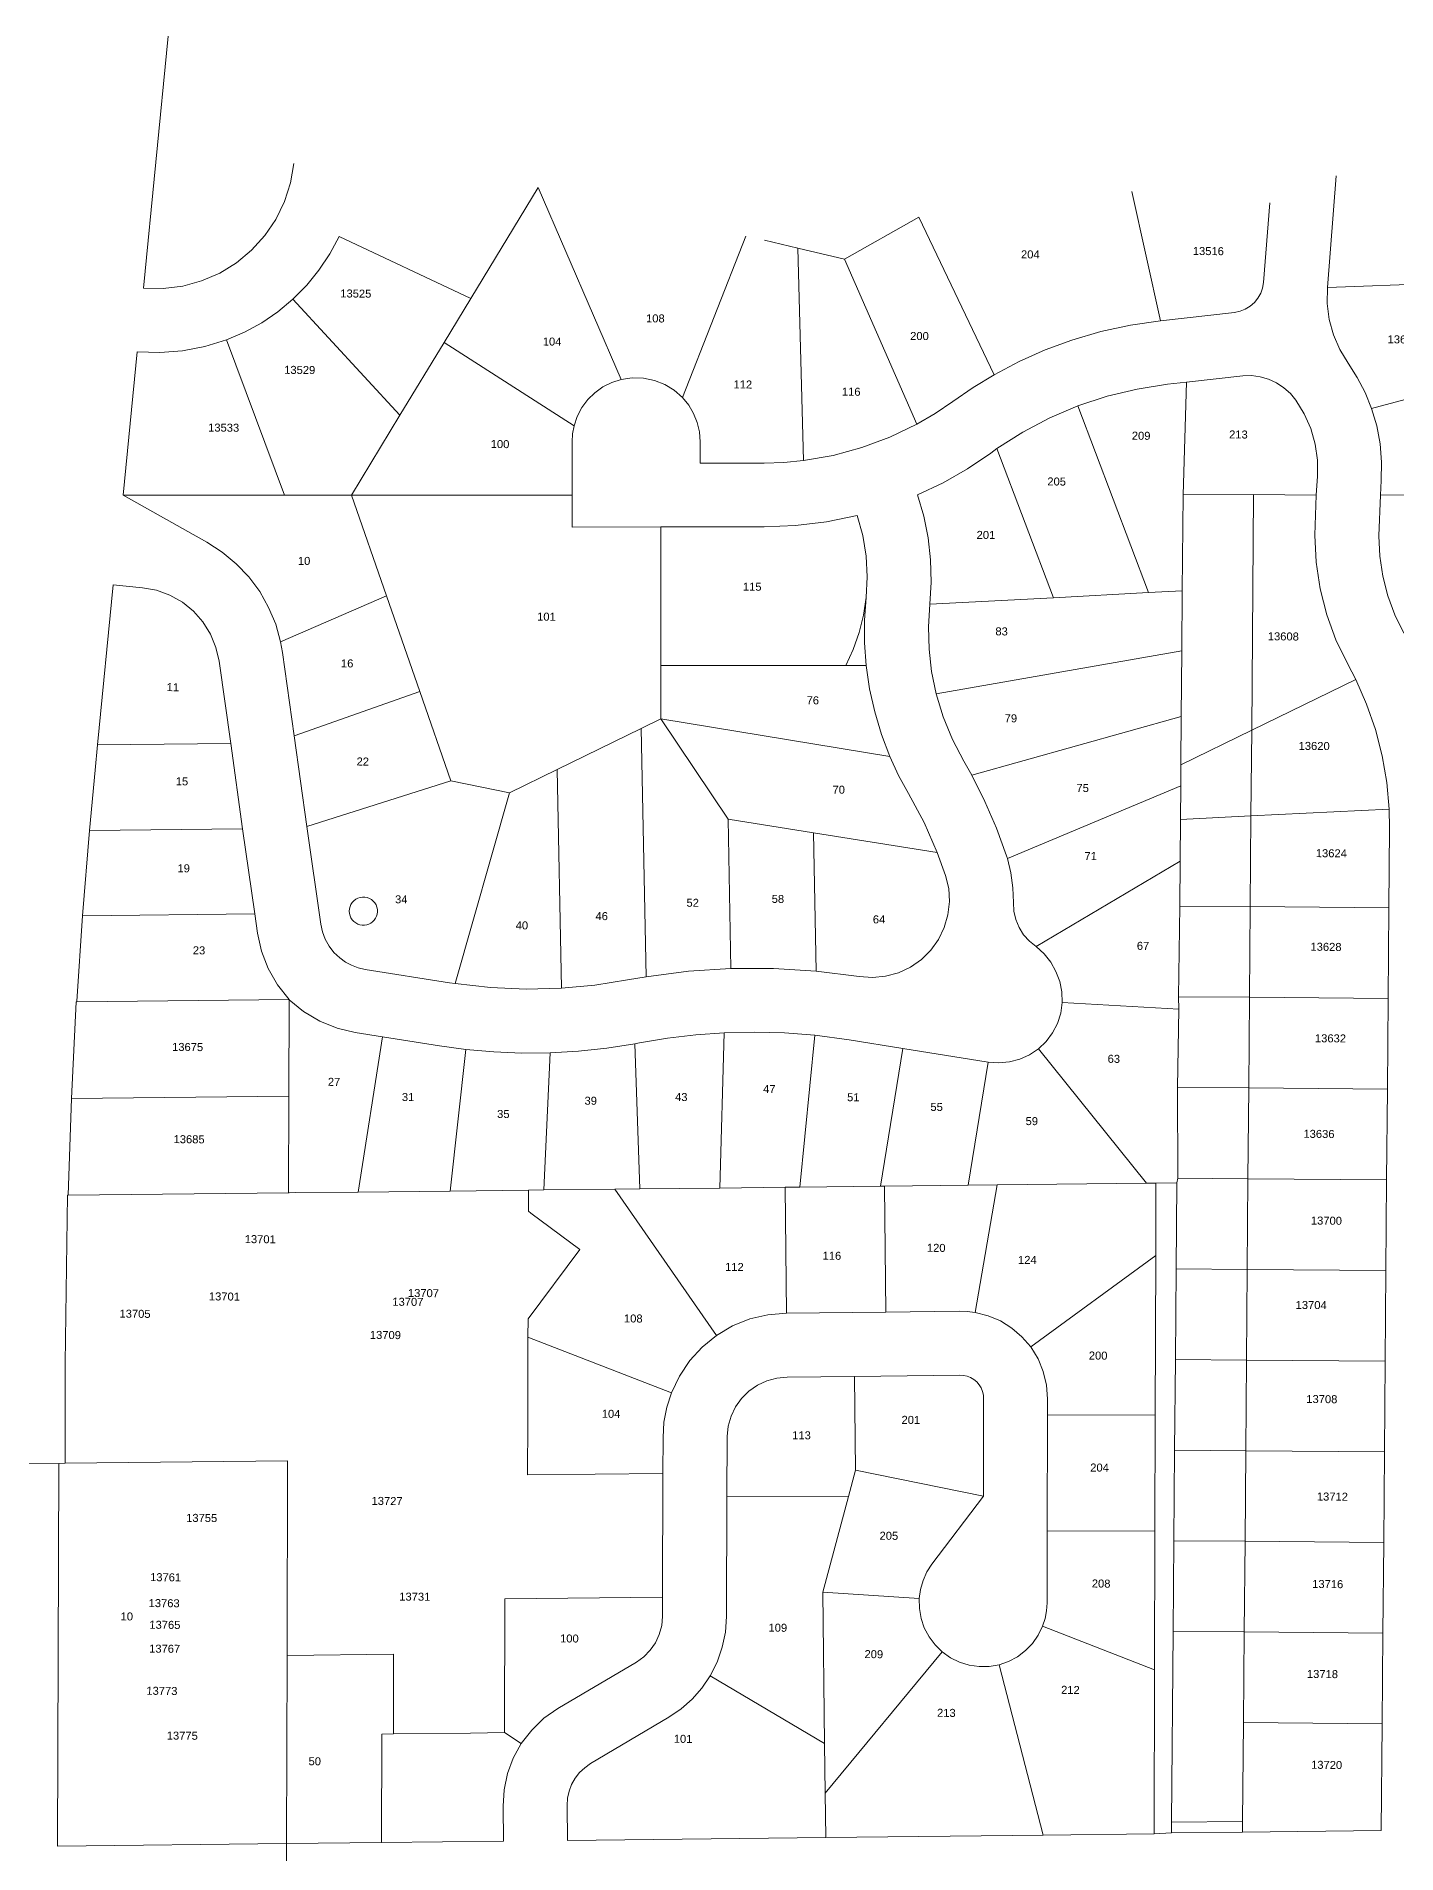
# Model space of a CAD drawing. Header units: feet. Extents: x 2808417 to 2820762, y 948624 to 970780.
# Drawn here: x 2812329 to 2813605, y 968238 to 969941 of the extents above; entities that cross this region are included whole.
import ezdxf
from ezdxf.enums import TextEntityAlignment as Align

# ---------------------------------------------------------------- set-up
doc = ezdxf.new("R2010")
doc.units = ezdxf.units.FT
doc.header["$LTSCALE"] = 0.015
doc.header["$MEASUREMENT"] = 0
doc.layers.add('Dakota County Addresses', color=7, linetype='Continuous')
doc.layers.add('Dakota County Parcels', color=7, linetype='Continuous')
doc.styles.add('Dimensions 100', font='arial.ttf')

# ---------------------------------------------------------------- blocks, each defined once
blk = doc.blocks.new('ACMAP_ANN_TEMPLATE_Dakota County Addresses')
at = {"layer": 'Dakota County Addresses', "style": 'Dimensions 100'}
blk.add_attdef('DakotaCountyAddress', text='', height=50, dxfattribs=at).set_placement((0, 0), align=Align.CENTER)

msp = doc.modelspace()

# ---------------------------------------------------------------- linework, layer by layer
at = {"layer": 'Dakota County Parcels', "lineweight": 5}
for p, q in [((2812429.7, 969705.3), (2812452.8, 969941.3)), ((2813539.6, 969705.7), (2813548, 969810.4)), ((2812736.5, 969695.4), (2812799.7, 969799.6)), ((2812799.7, 969799.6), (2812877.6, 969619.7)), ((2813356.2, 969795.7), (2813383.1, 969674.7)), ((2813479.8, 969710.5), (2813485.8, 969785.3)), ((2813087, 969732.5), (2813156.7, 969771.8)), ((2813156.7, 969771.8), (2813227.2, 969624)), ((2812613.1, 969753.6), (2812736.5, 969695.4)), ((2812935.1, 969602.6), (2812994.5, 969754.1)), ((2813012, 969750.1), (2813043.2, 969742.8)), ((2813048.5, 969543.6), (2813043.2, 969742.8)), ((2813043.2, 969742.8), (2813087, 969732.5)), ((2813087, 969732.5), (2813154.8, 969577.7)), ((2813539.6, 969705.7), (2813668.3, 969710.8)), ((2812569.9, 969694.9), (2812670.1, 969586)), ((2812711.5, 969654.3), (2812736.5, 969695.4)), ((2813383.1, 969674.7), (2813452.6, 969682.5)), ((2812507.7, 969656.7), (2812561.9, 969511.3)), ((2812410.7, 969511.3), (2812423.9, 969645.6)), ((2812670.1, 969586), (2812711.5, 969654.3)), ((2812711.5, 969654.3), (2812833.4, 969576.2)), ((2813407.6, 969617.2), (2813460.3, 969623)), ((2813389.8, 969615.1), (2813407.6, 969617.2)), ((2813404.3, 969511.5), (2813407.6, 969617.2)), ((2813581, 969592.5), (2813689.9, 969621.4)), ((2813305.6, 969594.9), (2813371.9, 969419.8)), ((2812624.7, 969511.3), (2812670.1, 969586)), ((2812831.6, 969511.3), (2812831.6, 969561.3)), ((2812951.6, 969541.3), (2812951.6, 969561.3)), ((2813229.9, 969554.9), (2813224, 969550.6)), ((2813229.9, 969554.9), (2813282.8, 969415)), ((2812951.6, 969541.3), (2813011.6, 969541.3)), ((2813529.2, 969511.3), (2813530.3, 969528.9)), ((2813589.3, 969511.3), (2813590.2, 969524.9)), ((2812410.7, 969511.3), (2812561.9, 969511.3)), ((2812410.7, 969511.3), (2812489.2, 969467)), ((2812561.9, 969511.3), (2812624.7, 969511.3)), ((2812624.7, 969511.3), (2812657.6, 969416.9)), ((2812624.7, 969511.3), (2812831.6, 969511.3)), ((2812831.6, 969481.3), (2812831.6, 969511.3)), ((2813403.6, 969421.5), (2813404.3, 969511.5)), ((2813404.3, 969511.5), (2813470.5, 969511.8)), ((2813468.7, 969290.8), (2813470.5, 969511.8)), ((2813470.5, 969511.8), (2813529.2, 969511.3)), ((2813528, 969473.5), (2813529.2, 969511.3)), ((2813588, 969473), (2813589.3, 969511.3)), ((2813589.3, 969511.3), (2813728.3, 969511.7)), ((2812831.6, 969481.3), (2812914.7, 969481.4)), ((2812914.7, 969481.4), (2813011.6, 969481.4)), ((2812914.7, 969351.4), (2812914.7, 969481.4)), ((2812386.7, 969277), (2812401.4, 969427.1)), ((2812401.4, 969427.1), (2812428.7, 969424.4)), ((2813282.8, 969415), (2813371.9, 969419.8)), ((2813371.9, 969419.8), (2813403.6, 969421.5)), ((2813403.2, 969365.3), (2813403.6, 969421.5)), ((2812558.3, 969373.7), (2812657.6, 969416.9)), ((2812657.6, 969416.9), (2812688.7, 969327.2)), ((2813166.9, 969408.9), (2813282.8, 969415)), ((2812560, 969363.8), (2812558.3, 969373.7)), ((2812500.6, 969355.4), (2812511.5, 969278.4)), ((2812560, 969363.8), (2812571, 969285.6)), ((2812914.7, 969301.4), (2812914.7, 969351.4)), ((2812914.7, 969351.4), (2813088.1, 969351.4)), ((2813088.1, 969351.4), (2813107.3, 969351.4)), ((2813172.8, 969325), (2813403.2, 969365.3)), ((2813402.7, 969303.7), (2813403.2, 969365.3)), ((2813566.2, 969338.5), (2813558.8, 969352.7)), ((2813468.7, 969290.8), (2813566.2, 969338.5)), ((2812571, 969285.6), (2812688.7, 969327.2)), ((2812688.7, 969327.2), (2812717.9, 969243.3)), ((2812896.4, 969292.4), (2812914.7, 969301.4)), ((2812914.7, 969301.4), (2812977.8, 969207.4)), ((2812914.7, 969301.4), (2813129.5, 969266.1)), ((2813206.2, 969248.6), (2813402.7, 969303.7)), ((2813402.3, 969258.3), (2813402.7, 969303.7)), ((2812571, 969285.6), (2812583, 969200.4)), ((2812817.7, 969254), (2812896.4, 969292.4)), ((2812900.9, 969059.7), (2812896.4, 969292.4)), ((2813402.3, 969258.3), (2813468.7, 969290.8)), ((2813468, 969210.4), (2813468.7, 969290.8)), ((2812384.4, 969253.3), (2812386.7, 969277)), ((2812386.7, 969277), (2812511.5, 969278.4)), ((2812511.5, 969278.4), (2812522.7, 969198.5)), ((2812384.4, 969253.3), (2812379.1, 969196.9)), ((2812772.8, 969232.1), (2812817.7, 969254)), ((2812821.7, 969049), (2812817.7, 969254)), ((2813206.2, 969248.6), (2813198.7, 969261.9)), ((2813402.2, 969238.6), (2813402.3, 969258.3)), ((2812583, 969200.4), (2812717.9, 969243.3)), ((2812717.9, 969243.3), (2812745.3, 969237.7)), ((2812722, 969053.3), (2812772.8, 969232.1)), ((2812745.3, 969237.7), (2812772.8, 969232.1)), ((2813239.6, 969170.6), (2813402.2, 969238.6)), ((2813401.9, 969207.1), (2813402.2, 969238.6)), ((2813468, 969210.4), (2813597.6, 969216.7)), ((2813597.9, 969198.9), (2813597.6, 969216.7)), ((2812379.1, 969196.9), (2812372.7, 969116.9)), ((2812379.1, 969196.9), (2812522.7, 969198.5)), ((2812522.7, 969198.5), (2812534, 969118.6)), ((2812583, 969200.4), (2812595.9, 969109)), ((2812980.5, 969067.4), (2812977.8, 969207.4)), ((2812977.8, 969207.4), (2813058, 969194.6)), ((2813401.6, 969168.2), (2813401.9, 969207.1)), ((2813401.9, 969207.1), (2813468, 969210.4)), ((2813467.3, 969125.4), (2813468, 969210.4)), ((2813597.3, 969124.3), (2813597.9, 969198.9)), ((2813060.4, 969065), (2813058, 969194.6)), ((2813058, 969194.6), (2813173.9, 969176.2)), ((2813181.7, 969154.6), (2813173.9, 969176.2)), ((2813239.6, 969170.6), (2813238.7, 969173.2)), ((2813266.6, 969087.9), (2813401.6, 969168.2)), ((2813401.3, 969125.9), (2813401.6, 969168.2)), ((2812372.7, 969116.9), (2812367.3, 969036.8)), ((2812372.7, 969116.9), (2812534, 969118.6)), ((2812534, 969118.6), (2812536.5, 969100.7)), ((2813399.9, 969040.9), (2813401.3, 969125.9)), ((2813401.3, 969125.9), (2813467.3, 969125.4)), ((2813466.6, 969040.4), (2813467.3, 969125.4)), ((2813467.3, 969125.4), (2813597.3, 969124.3)), ((2813596.6, 969039.3), (2813597.3, 969124.3)), ((2812637.6, 969066.6), (2812716.6, 969054.1)), ((2813100.8, 969059.8), (2813060.4, 969065)), ((2812716.6, 969054.1), (2812722, 969053.3)), ((2812900.9, 969059.7), (2812883.6, 969056.7)), ((2812362.3, 968945.5), (2812366.7, 969036.1)), ((2812366.7, 969036.1), (2812367.3, 969036.1)), ((2812367.3, 969036.1), (2812566.2, 969038.3)), ((2812367.3, 969036.8), (2812367.3, 969036.1)), ((2812566, 968947.8), (2812566.2, 969038.2)), ((2813291, 969035.5), (2813400.5, 969029.2)), ((2813399.2, 968956), (2813400.5, 969029.2)), ((2813400.5, 969029.2), (2813399.9, 969040.9)), ((2813399.9, 969040.9), (2813466.6, 969040.4)), ((2813465.9, 968955.4), (2813466.6, 969040.4)), ((2813466.6, 969040.4), (2813596.6, 969039.3)), ((2813595.9, 968954.3), (2813596.6, 969039.3)), ((2812628.2, 969007.3), (2812653.9, 969003.3)), ((2812630.9, 968857.9), (2812653.9, 969003.3)), ((2812653.9, 969003.3), (2812707.2, 968994.9)), ((2812707.2, 968994.9), (2812732, 968991.5)), ((2812890.3, 968996.9), (2812894.8, 968997.8)), ((2812895.2, 968860.8), (2812890.3, 968996.9)), ((2812970.1, 968861.6), (2812974.2, 969007.1)), ((2813045.1, 968862.5), (2813059.1, 969004.8)), ((2813091.3, 969000.6), (2813059.1, 969004.8)), ((2813091.3, 969000.6), (2813141.6, 968992.5)), ((2813120.8, 968863.3), (2813141.6, 968992.5)), ((2813141.6, 968992.5), (2813221.6, 968979.7)), ((2813268.7, 968992.1), (2813370, 968866.2)), ((2812717.2, 968858.8), (2812732, 968991.5)), ((2812805.2, 968859.9), (2812810.9, 968988.4)), ((2813203, 968864.2), (2813221.6, 968979.7)), ((2812359.2, 968854.9), (2812362.3, 968945.5)), ((2812566, 968947.8), (2812362.3, 968945.5)), ((2812565.7, 968857.2), (2812566, 968947.8)), ((2813399.2, 968956), (2813465.9, 968955.4)), ((2813399.3, 968871), (2813399.2, 968956)), ((2813465.2, 968870.4), (2813465.9, 968955.4)), ((2813465.9, 968955.4), (2813595.9, 968954.3)), ((2813595.2, 968869.3), (2813595.9, 968954.3)), ((2812359.2, 968854.9), (2812565.7, 968857.2)), ((2812565.7, 968857.2), (2812566.4, 968857.2)), ((2812566.4, 968857.2), (2812571.9, 968857.3)), ((2812571.9, 968857.3), (2812630.9, 968857.9)), ((2812630.9, 968857.9), (2812717.2, 968858.8)), ((2812717.2, 968858.8), (2812790.6, 968859.7)), ((2812790.6, 968859.7), (2812805.2, 968859.9)), ((2812790.6, 968840), (2812790.6, 968859.7)), ((2812805.2, 968859.9), (2812871.7, 968860.6)), ((2812871.7, 968860.6), (2812895.2, 968860.8)), ((2812871.7, 968860.6), (2812967, 968723.5)), ((2812895.2, 968860.8), (2812970.1, 968861.6)), ((2812970.1, 968861.6), (2813031.2, 968862.4)), ((2813031.2, 968862.4), (2813045.1, 968862.5)), ((2813032.5, 968744.4), (2813031.2, 968862.4)), ((2813045.1, 968862.5), (2813120.8, 968863.3)), ((2813120.8, 968863.3), (2813124.4, 968863.4)), ((2813124.4, 968863.4), (2813203, 968864.2)), ((2813125.7, 968745.4), (2813124.4, 968863.4)), ((2813203, 968864.2), (2813230, 968864.6)), ((2813209.3, 968745), (2813230, 968864.6)), ((2813230, 968864.6), (2813370, 968866.2)), ((2813370, 968866.2), (2813378.9, 968866.3)), ((2813378.7, 968798.5), (2813378.9, 968866.3)), ((2813378.9, 968866.3), (2813398.5, 968866.4)), ((2813397.8, 968786), (2813398.5, 968866.4)), ((2813398.5, 968866.4), (2813399.3, 968871)), ((2813399.3, 968871), (2813465.2, 968870.4)), ((2813464.5, 968785.4), (2813465.2, 968870.4)), ((2813465.2, 968870.4), (2813595.2, 968869.3)), ((2813594.5, 968784.3), (2813595.2, 968869.3)), ((2812358.6, 968854.9), (2812356.5, 968697.3)), ((2812358.6, 968854.9), (2812359.2, 968854.9)), ((2812838.8, 968804.1), (2812790.3, 968738.9)), ((2813261.5, 968712.7), (2813378.7, 968798.5)), ((2813378.3, 968648.8), (2813378.7, 968798.5)), ((2813397.1, 968701), (2813397.8, 968786)), ((2813397.8, 968786), (2813464.5, 968785.4)), ((2813463.8, 968700.4), (2813464.5, 968785.4)), ((2813464.5, 968785.4), (2813594.5, 968784.3)), ((2813593.8, 968699.4), (2813594.5, 968784.3)), ((2812790.2, 968721.9), (2812790.3, 968738.9)), ((2813032.5, 968744.4), (2813125.7, 968745.4)), ((2813125.7, 968745.4), (2813194.5, 968746.2)), ((2812790.2, 968721.9), (2812924.7, 968669.7)), ((2813096.2, 968685.1), (2813195.1, 968686.2)), ((2813396.4, 968616), (2813397.1, 968701)), ((2813397.1, 968701), (2813463.8, 968700.4)), ((2813463.1, 968615.4), (2813463.8, 968700.4)), ((2813463.8, 968700.4), (2813593.8, 968699.4)), ((2813593.1, 968614.4), (2813593.8, 968699.4)), ((2813033.2, 968684.4), (2813096.2, 968685.1)), ((2813097.1, 968597.1), (2813096.2, 968685.1)), ((2813217.1, 968572.9), (2813217.4, 968664.2)), ((2813277.3, 968649.1), (2813277.4, 968664)), ((2812356.2, 968603.6), (2812356.3, 968638.6)), ((2813277, 968540.2), (2813277.3, 968649.1)), ((2813277.3, 968649.1), (2813378.3, 968648.8)), ((2813378, 968539.9), (2813378.3, 968648.8)), ((2812916.7, 968594.1), (2812916.8, 968627.8)), ((2812976.6, 968572.9), (2812976.8, 968628.8)), ((2812349.3, 968244.8), (2812350.3, 968603.5)), ((2812356.2, 968603.6), (2812350.3, 968603.5)), ((2812356.2, 968603.6), (2812564.9, 968605.9)), ((2812564.9, 968605.9), (2812564.4, 968423.5)), ((2813395.7, 968531), (2813396.4, 968616)), ((2813396.4, 968616), (2813463.1, 968615.4)), ((2813462.4, 968530.5), (2813463.1, 968615.4)), ((2813463.1, 968615.4), (2813593.1, 968614.4)), ((2813592.4, 968529.4), (2813593.1, 968614.4)), ((2812789.9, 968592.7), (2812916.7, 968594.1)), ((2812916.4, 968478.2), (2812916.7, 968594.1)), ((2813090.6, 968572.6), (2813097.1, 968597.1)), ((2813097.1, 968597.1), (2813217.1, 968572.9)), ((2812976.3, 968459.9), (2812976.6, 968572.9)), ((2812976.6, 968572.9), (2813090.6, 968572.6)), ((2813066.7, 968482.7), (2813090.6, 968572.6)), ((2813168.9, 968509), (2813217.1, 968572.9)), ((2813276.8, 968472.7), (2813277, 968540.2)), ((2813277, 968540.2), (2813378, 968539.9)), ((2813377.6, 968409.9), (2813378, 968539.9)), ((2813395, 968446), (2813395.7, 968531)), ((2813395.7, 968531), (2813462.4, 968530.5)), ((2813461.7, 968445.5), (2813462.4, 968530.5)), ((2813462.4, 968530.5), (2813592.4, 968529.4)), ((2813591.6, 968444.4), (2813592.4, 968529.4)), ((2813066.7, 968482.7), (2813157, 968476.8)), ((2813068.3, 968340.8), (2813066.7, 968482.7)), ((2812768.2, 968351.1), (2812768.6, 968476.6)), ((2812768.6, 968476.6), (2812916.4, 968478.2)), ((2812916.3, 968460.1), (2812916.4, 968478.2)), ((2813272.7, 968451), (2813377.6, 968409.9)), ((2813393.5, 968267.2), (2813395, 968446)), ((2813395, 968446), (2813461.7, 968445.5)), ((2813461, 968360.5), (2813461.7, 968445.5)), ((2813461.7, 968445.5), (2813591.6, 968444.4)), ((2813590.9, 968359.4), (2813591.6, 968444.4)), ((2812563.9, 968247.2), (2812564.4, 968423.5)), ((2812564.4, 968423.5), (2812664.2, 968424.6)), ((2812664.2, 968424.6), (2812664, 968349.9)), ((2812818.3, 968373.7), (2812891.8, 968417.2)), ((2813068.8, 968294.2), (2813178.6, 968426.7)), ((2813231.8, 968414.8), (2813273.1, 968255.1)), ((2812961, 968404.3), (2813068.3, 968340.8)), ((2813377.2, 968256.3), (2813377.6, 968409.9)), ((2812848.9, 968322.1), (2812922.4, 968365.6)), ((2812652.9, 968248.2), (2812653.2, 968349.8)), ((2812653.2, 968349.8), (2812664, 968349.9)), ((2812768.2, 968351.1), (2812783.9, 968340.8)), ((2813460.2, 968267.9), (2813461, 968360.5)), ((2813461, 968360.5), (2813590.9, 968359.4)), ((2813590.1, 968259.4), (2813590.9, 968359.4)), ((2813068.3, 968340.8), (2813068.8, 968294.2)), ((2813068.8, 968294.2), (2813069.3, 968252.8)), ((2812767.2, 968249.5), (2812766.8, 968282.2)), ((2812827.2, 968250.1), (2812826.8, 968282.8)), ((2813393.4, 968257.2), (2813393.5, 968267.2)), ((2813393.5, 968267.2), (2813460.2, 968267.9)), ((2813460.1, 968257.9), (2813460.2, 968267.9)), ((2812349.3, 968244.8), (2812563.9, 968247.2)), ((2812563.9, 968247.2), (2812563.8, 968197.2)), ((2812563.9, 968247.2), (2812652.9, 968248.2)), ((2812652.9, 968248.2), (2812767.2, 968249.5)), ((2812827.2, 968250.1), (2813069.3, 968252.8)), ((2813069.3, 968252.8), (2813273.1, 968255.1)), ((2813273.1, 968255.1), (2813377.2, 968256.3)), ((2813377.2, 968256.3), (2813393.4, 968257.2)), ((2813393.4, 968257.2), (2813460.1, 968257.9)), ((2813460.1, 968257.9), (2813590.1, 968259.4))]:
    msp.add_line(p, q, dxfattribs=at)
for points in [[(2812429.7, 969705.3), (2812448.1, 969704.9), (2812466.5, 969707.2), (2812484.3, 969712.1), (2812501.2, 969719.4), (2812516.9, 969729), (2812531.1, 969740.8), (2812543.5, 969754.5), (2812553.9, 969769.7), (2812561.9, 969786.3), (2812567.6, 969803.9), (2812570.7, 969822.1)], [(2812569.9, 969694.9), (2812582.8, 969707.9), (2812594.3, 969722.2), (2812604.5, 969737.4), (2812613.1, 969753.6)], [(2813452.6, 969682.5), (2813457.8, 969683.6), (2813462.7, 969685.5), (2813467.2, 969688.2), (2813471.2, 969691.7), (2813474.5, 969695.8), (2813477.1, 969700.4), (2813478.9, 969705.3), (2813479.8, 969710.5)], [(2812507.7, 969656.7), (2812524.5, 969664), (2812540.6, 969672.8), (2812555.8, 969683.1), (2812569.9, 969694.9)], [(2813539.6, 969705.7), (2813539.4, 969690.8), (2813541.3, 969675.9), (2813545.3, 969661.5), (2813551.3, 969647.7), (2813559.1, 969634.9)], [(2813383.1, 969674.7), (2813355, 969670.6), (2813327.4, 969664.5), (2813300.2, 969656.5)], [(2812423.9, 969645.6), (2812445.1, 969644.8), (2812466.4, 969646.4), (2812487.3, 969650.4), (2812507.7, 969656.7)], [(2813300.2, 969656.5), (2813275.2, 969647.3), (2813250.8, 969636.4), (2813227.2, 969624)], [(2813227.2, 969624), (2813207.6, 969612.1), (2813188.6, 969599.1)], [(2813510.2, 969600.2), (2813504.9, 969606.5), (2813498.8, 969611.9), (2813491.9, 969616.4), (2813484.5, 969619.8), (2813476.6, 969622.1), (2813468.5, 969623.2), (2813460.3, 969623)], [(2813581, 969592.5), (2813575, 969607.3), (2813567.7, 969621.5), (2813559.1, 969634.9)], [(2812877.6, 969619.7), (2812868.8, 969616.8), (2812860.5, 969612.6), (2812852.9, 969607.2), (2812846.3, 969600.7), (2812840.8, 969593.2), (2812836.4, 969585), (2812833.4, 969576.2)], [(2812935.1, 969602.6), (2812927.3, 969609.5), (2812918.4, 969615), (2812908.7, 969618.8), (2812898.4, 969620.9), (2812888, 969621.2), (2812877.6, 969619.7)], [(2813389.8, 969615.1), (2813361.2, 969610.6), (2813333.1, 969603.9), (2813305.6, 969594.9)], [(2812951.6, 969561.3), (2812950.9, 969570.4), (2812948.8, 969579.2), (2812945.5, 969587.7), (2812940.9, 969595.5), (2812935.1, 969602.6)], [(2813154.8, 969577.7), (2813172, 969587.8), (2813188.6, 969599.1)], [(2813305.6, 969594.9), (2813279.3, 969583.6), (2813254, 969570.2), (2813229.9, 969554.9)], [(2813530.3, 969528.9), (2813530.3, 969544), (2813528.2, 969558.9), (2813524.1, 969573.5), (2813518, 969587.3), (2813510.2, 969600.2)], [(2813590.2, 969524.9), (2813590.5, 969542.1), (2813589, 969559.2), (2813585.9, 969576), (2813581, 969592.5)], [(2812833.4, 969576.2), (2812832.1, 969568.8), (2812831.6, 969561.3)], [(2813048.5, 969543.6), (2813076.2, 969548.4), (2813103.2, 969555.7), (2813129.5, 969565.5), (2813154.8, 969577.7)], [(2813011.6, 969541.3), (2813030.1, 969541.9), (2813048.5, 969543.6)], [(2813155.5, 969511.4), (2813179.3, 969522.8), (2813202.1, 969535.9), (2813224, 969550.6)], [(2813166.9, 969408.9), (2813168.2, 969429.6), (2813167.7, 969450.4), (2813165.4, 969471.1), (2813161.3, 969491.5), (2813155.5, 969511.4)], [(2813011.6, 969481.4), (2813040.9, 969482.6), (2813070, 969486.2), (2813098.7, 969492.1)], [(2813107.3, 969415.2), (2813108.3, 969434.7), (2813107.2, 969454.1), (2813104, 969473.4), (2813098.7, 969492.1)], [(2813528, 969473.5), (2813529.1, 969448.4), (2813532.8, 969423.4), (2813539, 969399), (2813547.7, 969375.4), (2813558.8, 969352.7)], [(2813588, 969473), (2813588.8, 969454), (2813591.6, 969435.2), (2813596.3, 969416.8), (2813602.9, 969398.9), (2813611.2, 969381.8)], [(2812558.3, 969373.7), (2812553.7, 969390.1), (2812547.1, 969405.9), (2812538.7, 969420.8), (2812528.5, 969434.5), (2812516.8, 969446.9), (2812503.6, 969457.8), (2812489.2, 969467)], [(2812500.6, 969355.4), (2812497.7, 969368.5), (2812492.6, 969380.9), (2812485.5, 969392.3), (2812476.6, 969402.4), (2812466.2, 969410.8), (2812454.5, 969417.4), (2812441.9, 969422), (2812428.7, 969424.4)], [(2813088.1, 969351.4), (2813095.1, 969366.6), (2813100.7, 969382.4), (2813104.7, 969398.7), (2813107.3, 969415.2)], [(2813107.3, 969415.2), (2813105.8, 969394), (2813105.8, 969372.7), (2813107.3, 969351.4)], [(2813166.9, 969408.9), (2813165.6, 969387.8), (2813166.2, 969366.7), (2813168.6, 969345.7), (2813172.8, 969325)], [(2813107.3, 969351.4), (2813110.5, 969329.5), (2813115.3, 969307.9), (2813121.7, 969286.8), (2813129.5, 969266.1)], [(2813597.6, 969216.7), (2813595.3, 969241.9), (2813591, 969266.9), (2813584.7, 969291.4), (2813576.4, 969315.3), (2813566.2, 969338.5)], [(2813172.8, 969325), (2813179.5, 969303.2), (2813188.1, 969282.1), (2813198.7, 969261.9)], [(2813129.5, 969266.1), (2813137.7, 969248.5), (2813147, 969231.5)], [(2813238.7, 969173.2), (2813229.4, 969199), (2813218.6, 969224.1), (2813206.2, 969248.6)], [(2813173.9, 969176.2), (2813161.6, 969204.3), (2813147, 969231.5)], [(2813245.3, 969129.2), (2813244.8, 969143.2), (2813242.9, 969157), (2813239.6, 969170.6)], [(2813100.8, 969059.8), (2813113.2, 969058.9), (2813125.5, 969060.1), (2813137.5, 969063.4), (2813148.8, 969068.7), (2813159, 969075.8), (2813167.8, 969084.5), (2813175.1, 969094.6), (2813180.5, 969105.8), (2813183.9, 969117.7), (2813185.3, 969130.1), (2813184.6, 969142.5), (2813181.7, 969154.6)], [(2812623.4, 969116.7), (2812622.8, 969118.9), (2812622.6, 969121.1), (2812622.8, 969123.3), (2812623.4, 969125.5), (2812624.3, 969127.5), (2812625.5, 969129.4), (2812627, 969131), (2812628.8, 969132.4), (2812630.7, 969133.4), (2812632.9, 969134.1), (2812635.1, 969134.4), (2812637.3, 969134.4), (2812639.5, 969133.9), (2812641.6, 969133.1), (2812643.5, 969132), (2812645.2, 969130.6), (2812646.6, 969128.9), (2812647.8, 969127), (2812648.6, 969124.9), (2812649, 969122.7), (2812649.1, 969120.5), (2812648.8, 969118.4), (2812648.2, 969116.4), (2812647.3, 969114.5), (2812646.1, 969112.8), (2812644.6, 969111.3), (2812643, 969110), (2812641.1, 969109.1), (2812639.2, 969108.4), (2812637, 969108), (2812634.9, 969108), (2812632.7, 969108.4), (2812630.7, 969109), (2812628.7, 969110.1), (2812627, 969111.4), (2812625.5, 969113), (2812624.3, 969114.8), (2812623.4, 969116.7)], [(2813245.3, 969129.2), (2813245.7, 969121.1), (2813247.5, 969113.3), (2813250.6, 969105.8), (2813254.9, 969099), (2813260.3, 969092.9), (2813266.6, 969087.9)], [(2812536.5, 969100.7), (2812540.4, 969083.6), (2812546.8, 969067.3), (2812555.4, 969052.1), (2812566.2, 969038.3)], [(2812595.9, 969109), (2812597.5, 969101.8), (2812600.1, 969094.8), (2812603.8, 969088.3), (2812608.3, 969082.5), (2812613.7, 969077.3)], [(2812613.7, 969077.3), (2812619.1, 969073.5), (2812624.9, 969070.4), (2812631.1, 969068.1), (2812637.6, 969066.6)], [(2813291, 969035.5), (2813290.6, 969045.5), (2813288.7, 969055.3), (2813285.2, 969064.7), (2813280.3, 969073.4), (2813274.1, 969081.2), (2813266.6, 969087.9)], [(2812980.5, 969067.4), (2812940.6, 969064.8), (2812900.9, 969059.7)], [(2813060.4, 969065), (2813020.5, 969067.5), (2812980.5, 969067.4)], [(2812722, 969053.3), (2812755.1, 969049.6), (2812788.4, 969048.2), (2812821.7, 969049)], [(2812821.7, 969049), (2812852.8, 969051.9), (2812883.6, 969056.7)], [(2812628.2, 969007.3), (2812611.2, 969011.6), (2812595, 969018.2), (2812579.9, 969027.2), (2812566.2, 969038.2)], [(2813268.7, 968992.1), (2813275.9, 968999.1), (2813281.9, 969007.1), (2813286.5, 969016), (2813289.6, 969025.5), (2813291, 969035.5)], [(2812810.9, 968988.4), (2812837.5, 968990), (2812864, 968992.8), (2812890.3, 968996.9)], [(2812974.2, 969007.1), (2812947.6, 969005.3), (2812921.1, 969002.1), (2812894.8, 968997.8)], [(2813059.1, 969004.8), (2813030.8, 969007), (2813002.5, 969007.8), (2812974.2, 969007.1)], [(2813221.6, 968979.7), (2813231.6, 968978.9), (2813241.5, 968979.8), (2813251.2, 968982.4), (2813260.4, 968986.5), (2813268.7, 968992.1)], [(2812732, 968991.5), (2812758.2, 968989.2), (2812784.5, 968988.2), (2812810.9, 968988.4)], [(2812790.6, 968840), (2812793, 968838.2), (2812838.8, 968804.1)], [(2813032.5, 968744.4), (2813015.1, 968742.9), (2812998.2, 968738.9), (2812982, 968732.3), (2812967, 968723.5)], [(2813209.3, 968745), (2813201.9, 968745.9), (2813194.5, 968746.2)], [(2813261.5, 968712.7), (2813253.3, 968722.2), (2813243.8, 968730.4), (2813233.1, 968737), (2813221.5, 968741.9), (2813209.3, 968745)], [(2812789.9, 968592.7), (2812790, 968643.4), (2812790.2, 968721.9)], [(2812967, 968723.5), (2812953.6, 968712.6), (2812941.9, 968699.8), (2812932.2, 968685.4), (2812924.7, 968669.7)], [(2813277.4, 968664), (2813276.4, 968676.9), (2813273.3, 968689.6), (2813268.4, 968701.6), (2813261.5, 968712.7)], [(2812356.3, 968638.6), (2812356.4, 968646.6), (2812356.5, 968697.3)], [(2813217.4, 968664.2), (2813217.1, 968667.6), (2813216.3, 968671), (2813215, 968674.2), (2813213.1, 968677.2), (2813210.9, 968679.8), (2813208.2, 968682.1), (2813205.2, 968683.9), (2813202, 968685.2), (2813198.6, 968686), (2813195.1, 968686.2)], [(2812924.7, 968669.7), (2812920.4, 968656.1), (2812917.7, 968642), (2812916.8, 968627.8)], [(2813033.2, 968684.4), (2813023.5, 968683.5), (2813014.1, 968680.9), (2813005.3, 968676.8), (2812997.4, 968671.2), (2812990.4, 968664.4), (2812984.8, 968656.5), (2812980.6, 968647.8), (2812977.9, 968638.4), (2812976.8, 968628.8)], [(2812350.3, 968603.5), (2812306.3, 968603), (2812306.3, 968603)], [(2813168.9, 968509), (2813164.2, 968501.7), (2813160.6, 968493.8), (2813158.2, 968485.4), (2813157, 968476.8)], [(2813157, 968476.8), (2813157.1, 968467.4), (2813158.7, 968458.1), (2813161.7, 968449.2), (2813166.2, 968440.8), (2813171.8, 968433.3), (2813178.6, 968426.7)], [(2813272.7, 968451), (2813275, 968458.1), (2813276.3, 968465.3), (2813276.8, 968472.7)], [(2812891.8, 968417.2), (2812898.8, 968422.2), (2812904.8, 968428.3), (2812909.7, 968435.4), (2812913.3, 968443.2), (2812915.6, 968451.5), (2812916.3, 968460.1)], [(2812961, 968404.3), (2812967.6, 968417.3), (2812972.4, 968431.1), (2812975.3, 968445.4), (2812976.3, 968459.9)], [(2813231.8, 968414.8), (2813240.8, 968417.9), (2813249.1, 968422.3), (2813256.6, 968428), (2813263.2, 968434.8), (2813268.6, 968442.5), (2813272.7, 968451)], [(2813178.6, 968426.7), (2813186.3, 968421.3), (2813194.8, 968417.1), (2813203.8, 968414.4), (2813213.1, 968413), (2813222.6, 968413.2), (2813231.8, 968414.8)], [(2812922.4, 968365.6), (2812933.8, 968373.4), (2812944.1, 968382.5), (2812953.3, 968392.8), (2812961, 968404.3)], [(2812818.3, 968373.7), (2812805.2, 968364.5), (2812793.7, 968353.5), (2812783.9, 968340.8)], [(2812664, 968349.9), (2812736.4, 968350.7), (2812768.2, 968351.1)], [(2812783.9, 968340.8), (2812776.4, 968327.3), (2812771, 968312.8), (2812767.8, 968297.6), (2812766.8, 968282.2)], [(2812848.9, 968322.1), (2812843.4, 968318.2), (2812838.5, 968313.6), (2812834.3, 968308.3), (2812831, 968302.4), (2812828.7, 968296.1), (2812827.2, 968289.5), (2812826.8, 968282.8)]]:
    msp.add_lwpolyline(points, dxfattribs=at)

# ---------------------------------------------------------------- block references
at = {"layer": 'Dakota County Addresses', "lineweight": 5, "xscale": 0.15, "yscale": 0.15, "zscale": 0.15, "rotation": 359.5015230000861}
for p, values in [((2813428, 969736.2), {'DakotaCountyAddress': '13516'}), ((2813261.1, 969733.1), {'DakotaCountyAddress': '204'}), ((2812628.8, 969696.4), {'DakotaCountyAddress': '13525'}), ((2812909.6, 969673.1), {'DakotaCountyAddress': '108'}), ((2812812.8, 969651.4), {'DakotaCountyAddress': '104'}), ((2813157.2, 969656.6), {'DakotaCountyAddress': '200'}), ((2813610.6, 969653.4), {'DakotaCountyAddress': '13601'}), ((2812576.2, 969624.8), {'DakotaCountyAddress': '13529'}), ((2812991.6, 969611.2), {'DakotaCountyAddress': '112'}), ((2813093.2, 969604.4), {'DakotaCountyAddress': '116'}), ((2812504.9, 969570.7), {'DakotaCountyAddress': '13533'}), ((2813456.2, 969564.3), {'DakotaCountyAddress': '213'}), ((2812764, 969555.3), {'DakotaCountyAddress': '100'}), ((2813365, 969563.1), {'DakotaCountyAddress': '209'}), ((2813285.8, 969520.2), {'DakotaCountyAddress': '205'}), ((2813219.5, 969470.1), {'DakotaCountyAddress': '201'}), ((2812580.3, 969445.8), {'DakotaCountyAddress': '10'}), ((2813000.4, 969421.6), {'DakotaCountyAddress': '115'}), ((2812807.5, 969393.5), {'DakotaCountyAddress': '101'}), ((2813234.2, 969379.7), {'DakotaCountyAddress': '83'}), ((2813498.3, 969375), {'DakotaCountyAddress': '13608'}), ((2812620.7, 969349.7), {'DakotaCountyAddress': '16'}), ((2812457.3, 969327.4), {'DakotaCountyAddress': '11'}), ((2813057.2, 969315.1), {'DakotaCountyAddress': '76'}), ((2813242.9, 969298.2), {'DakotaCountyAddress': '79'}), ((2812635.3, 969257.7), {'DakotaCountyAddress': '22'}), ((2813527.2, 969272.3), {'DakotaCountyAddress': '13620'}), ((2812465.8, 969239.1), {'DakotaCountyAddress': '15'}), ((2813081.5, 969231.3), {'DakotaCountyAddress': '70'}), ((2813310.2, 969232.9), {'DakotaCountyAddress': '75'}), ((2812467.4, 969157.6), {'DakotaCountyAddress': '19'}), ((2813317.7, 969169.1), {'DakotaCountyAddress': '71'}), ((2813543.3, 969171.7), {'DakotaCountyAddress': '13624'}), ((2812671.4, 969128.5), {'DakotaCountyAddress': '34'}), ((2812944.6, 969125.3), {'DakotaCountyAddress': '52'}), ((2813024.5, 969128.9), {'DakotaCountyAddress': '58'}), ((2812784.5, 969104.1), {'DakotaCountyAddress': '40'}), ((2812859.3, 969112.8), {'DakotaCountyAddress': '46'}), ((2813119.3, 969109.7), {'DakotaCountyAddress': '64'}), ((2812481.8, 969080.7), {'DakotaCountyAddress': '23'}), ((2813366.8, 969084.9), {'DakotaCountyAddress': '67'}), ((2813538.3, 969084), {'DakotaCountyAddress': '13628'}), ((2812471.1, 968990.1), {'DakotaCountyAddress': '13675'}), ((2813542.5, 968998.2), {'DakotaCountyAddress': '13632'}), ((2813339.4, 968979), {'DakotaCountyAddress': '63'}), ((2812608.4, 968957.4), {'DakotaCountyAddress': '27'}), ((2813016.4, 968950.7), {'DakotaCountyAddress': '47'}), ((2812677.8, 968943.2), {'DakotaCountyAddress': '31'}), ((2812849, 968939.7), {'DakotaCountyAddress': '39'}), ((2812933.9, 968943.2), {'DakotaCountyAddress': '43'}), ((2813095.2, 968943), {'DakotaCountyAddress': '51'}), ((2813173.3, 968933.9), {'DakotaCountyAddress': '55'}), ((2812767.1, 968927.3), {'DakotaCountyAddress': '35'}), ((2813262.5, 968920.6), {'DakotaCountyAddress': '59'}), ((2812472.5, 968903.6), {'DakotaCountyAddress': '13685'}), ((2813531.7, 968908.6), {'DakotaCountyAddress': '13636'}), ((2813538.7, 968827.3), {'DakotaCountyAddress': '13700'}), ((2812539.2, 968809.9), {'DakotaCountyAddress': '13701'}), ((2812539.2, 968809.9), {'DakotaCountyAddress': '13701'}), ((2812539.2, 968809.9), {'DakotaCountyAddress': '13701'}), ((2812539.2, 968809.9), {'DakotaCountyAddress': '13701'}), ((2812539.2, 968809.9), {'DakotaCountyAddress': '13701'}), ((2812539.2, 968809.9), {'DakotaCountyAddress': '13701'}), ((2813172.9, 968801.8), {'DakotaCountyAddress': '120'}), ((2812983.7, 968783.9), {'DakotaCountyAddress': '112'}), ((2813075.1, 968794.4), {'DakotaCountyAddress': '116'}), ((2813258.3, 968790.5), {'DakotaCountyAddress': '124'}), ((2812505.6, 968756.2), {'DakotaCountyAddress': '13701'}), ((2812677.6, 968751.2), {'DakotaCountyAddress': '13707'}), ((2812692.2, 968759.4), {'DakotaCountyAddress': '13707'}), ((2812692.2, 968759.4), {'DakotaCountyAddress': '13707'}), ((2812692.2, 968759.4), {'DakotaCountyAddress': '13707'}), ((2812692.2, 968759.4), {'DakotaCountyAddress': '13707'}), ((2812692.2, 968759.4), {'DakotaCountyAddress': '13707'}), ((2812692.2, 968759.4), {'DakotaCountyAddress': '13707'}), ((2813524.4, 968748.2), {'DakotaCountyAddress': '13704'}), ((2812421.8, 968740), {'DakotaCountyAddress': '13705'}), ((2812421.8, 968740), {'DakotaCountyAddress': '13705'}), ((2812421.8, 968740), {'DakotaCountyAddress': '13705'}), ((2812421.8, 968740), {'DakotaCountyAddress': '13705'}), ((2812421.8, 968740), {'DakotaCountyAddress': '13705'}), ((2812421.8, 968740), {'DakotaCountyAddress': '13705'}), ((2812421.8, 968740), {'DakotaCountyAddress': '13705'}), ((2812888.9, 968735.6), {'DakotaCountyAddress': '108'}), ((2812656.5, 968720.1), {'DakotaCountyAddress': '13709'}), ((2812656.5, 968720.1), {'DakotaCountyAddress': '13709'}), ((2812656.5, 968720.1), {'DakotaCountyAddress': '13709'}), ((2812656.5, 968720.1), {'DakotaCountyAddress': '13709'}), ((2812656.5, 968720.1), {'DakotaCountyAddress': '13709'}), ((2812656.5, 968720.1), {'DakotaCountyAddress': '13709'}), ((2812656.5, 968720.1), {'DakotaCountyAddress': '13709'}), ((2813324.7, 968700.8), {'DakotaCountyAddress': '200'}), ((2812868.1, 968646.2), {'DakotaCountyAddress': '104'}), ((2813534.4, 968660), {'DakotaCountyAddress': '13708'}), ((2813149.1, 968640.5), {'DakotaCountyAddress': '201'}), ((2813046.6, 968626.1), {'DakotaCountyAddress': '113'}), ((2813326, 968595.8), {'DakotaCountyAddress': '204'}), ((2812658.1, 968564.5), {'DakotaCountyAddress': '13727'}), ((2812658.1, 968564.5), {'DakotaCountyAddress': '13727'}), ((2812658.1, 968564.5), {'DakotaCountyAddress': '13727'}), ((2812658.1, 968564.5), {'DakotaCountyAddress': '13727'}), ((2812658.1, 968564.5), {'DakotaCountyAddress': '13727'}), ((2812658.1, 968564.5), {'DakotaCountyAddress': '13727'}), ((2812658.1, 968564.5), {'DakotaCountyAddress': '13727'}), ((2813544.3, 968568.6), {'DakotaCountyAddress': '13712'}), ((2812484.3, 968548.6), {'DakotaCountyAddress': '13755'}), ((2813128.5, 968531.9), {'DakotaCountyAddress': '205'}), ((2812450.5, 968493), {'DakotaCountyAddress': '13761'}), ((2812684.1, 968474.8), {'DakotaCountyAddress': '13731'}), ((2812684.1, 968474.8), {'DakotaCountyAddress': '13731'}), ((2812684.1, 968474.8), {'DakotaCountyAddress': '13731'}), ((2812684.1, 968474.8), {'DakotaCountyAddress': '13731'}), ((2812684.1, 968474.8), {'DakotaCountyAddress': '13731'}), ((2812684.1, 968474.8), {'DakotaCountyAddress': '13731'}), ((2812684.1, 968474.8), {'DakotaCountyAddress': '13731'}), ((2813327.5, 968487.1), {'DakotaCountyAddress': '208'}), ((2813539.9, 968486.6), {'DakotaCountyAddress': '13716'}), ((2812449.1, 968468.7), {'DakotaCountyAddress': '13763'}), ((2812414.1, 968456.3), {'DakotaCountyAddress': '10'}), ((2812449.8, 968448.4), {'DakotaCountyAddress': '13765'}), ((2813024.4, 968445.7), {'DakotaCountyAddress': '109'}), ((2812449.6, 968426), {'DakotaCountyAddress': '13767'}), ((2812829, 968435.6), {'DakotaCountyAddress': '100'}), ((2813114.4, 968420.9), {'DakotaCountyAddress': '209'}), ((2813535, 968402.3), {'DakotaCountyAddress': '13718'}), ((2812447, 968386.5), {'DakotaCountyAddress': '13773'}), ((2813298.7, 968387.4), {'DakotaCountyAddress': '212'}), ((2813182.4, 968365.9), {'DakotaCountyAddress': '213'}), ((2812466.1, 968344.5), {'DakotaCountyAddress': '13775'}), ((2812935.6, 968341.5), {'DakotaCountyAddress': '101'}), ((2812590.3, 968320.5), {'DakotaCountyAddress': '50'}), ((2813538.9, 968317.1), {'DakotaCountyAddress': '13720'})]:
    msp.add_blockref('ACMAP_ANN_TEMPLATE_Dakota County Addresses', p, dxfattribs=at).add_auto_attribs(values)

doc.saveas('drawing.dxf')
